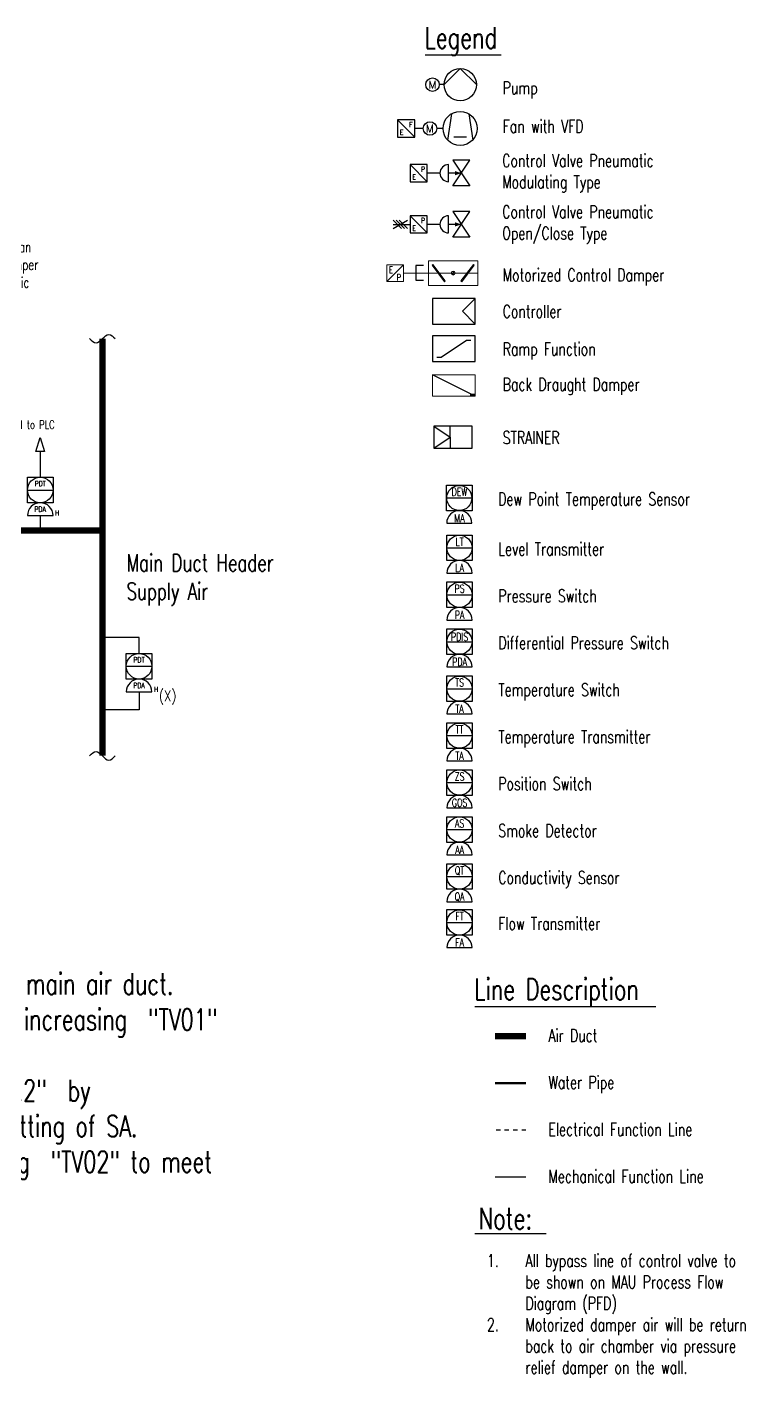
# Model space of a CAD drawing. Extents: x 9 to 505, y -3 to 321.
# Drawn here: x 337.1 to 505.4, y -3.2 to 313.3 of the extents above; entities that cross this region are included whole.
import ezdxf
from ezdxf.enums import TextEntityAlignment as Align

# ---------------------------------------------------------------- set-up
doc = ezdxf.new("R2010")
doc.units = 0
doc.linetypes.add('DPKTLINIE', pattern=[2, 1, -1])
for name, color, linetype in [('Air Duct', 160, 'Continuous'), ('FITTING', 2, 'Continuous'), ('Function Line', 15, 'Continuous'), ('I-INST-TAG', 2, 'Continuous'), ('SYMBOLE', 2, 'Continuous'), ('TEXT', 4, 'Continuous'), ('Water Pipe', 112, 'Continuous')]:
    doc.layers.add(name, color=color, linetype=linetype)
doc.styles.get("Standard").update_dxf_attribs({"font": 'simplex.shx', "width": 0.715})
doc.styles.add('STDTEXT', font='romans.shx')
doc.styles.add('TKT_SIMP_07', font='simplex.shx', dxfattribs={"width": 0.715})

msp = doc.modelspace()

# ---------------------------------------------------------------- hatches: boundary and pattern name
at = {"layer": 'SYMBOLE'}
h = msp.add_hatch(color=256, dxfattribs=at)
h.paths.add_polyline_path([(440.89, 226.82), (440.89, 227.43), (442.11, 226.82)])
h.paths.add_polyline_path([(440.89, 227.43), (442.11, 227.43), (442.11, 226.82)], flags=17)

# ---------------------------------------------------------------- linework, layer by layer
at = {"layer": 'Air Duct'}
msp.add_line((454.02, 43.9), (446.76, 43.9), dxfattribs=at)
at = {"layer": 'Air Duct', "const_width": 1.5}
for points in [[(354.73, 142.58), (354.73, 240.32)], [(313.56, 195.39), (354.73, 195.39)], [(454.02, 76.9), (446.76, 76.9)]]:
    msp.add_lwpolyline(points, dxfattribs=at)
at = {"layer": 'Air Duct'}
for points in [[(340.15, 198.86), (340.15, 195.39)], [(363.32, 166.57), (363.32, 170.3), (354.61, 170.3)], [(363.32, 157.57), (363.32, 153.39), (354.73, 153.39)]]:
    msp.add_lwpolyline(points, dxfattribs=at)
for points in [[(351.73, 240.32), (353.23, 239.32), (356.23, 241.32), (357.73, 240.32)], [(351.73, 142.58), (353.23, 143.58), (356.23, 141.58), (357.73, 142.58)]]:
    msp.add_spline(points, degree=3, dxfattribs=at)
at = {"layer": 'FITTING'}
for p, q in [((432.43, 219.82), (436.24, 217.23)), ((436.24, 217.23), (436.24, 219.82)), ((432.43, 214.64), (436.24, 217.23)), ((436.24, 217.23), (436.24, 214.64))]:
    msp.add_line(p, q, dxfattribs=at)
msp.add_lwpolyline([(432.43, 214.64), (441.39, 214.64), (441.39, 219.82), (432.43, 219.82)], close=True, dxfattribs=at)
at = {"layer": 'Function Line', "ltscale": 0.8}
msp.add_line((340.15, 213.87), (340.15, 207.86), dxfattribs=at)
at = {"layer": 'Function Line', "linetype": 'DPKTLINIE'}
msp.add_line((454.02, 54.9), (446.76, 54.9), dxfattribs=at)
at = {"layer": 'Function Line'}
msp.add_lwpolyline([(340.15, 217.16), (341.14, 213.87), (339.15, 213.87)], close=True, dxfattribs=at)
at = {"layer": 'SYMBOLE'}
for p, q in [((438.61, 303.61), (434.83, 299.83)), ((442.39, 299.83), (438.61, 303.61)), ((434.83, 299.83), (433.68, 299.83)), ((423.93, 291.56), (427.93, 287.56)), ((423.93, 291.56), (423.93, 287.56)), ((427.93, 291.56), (423.93, 291.56)), ((427.93, 287.56), (427.93, 291.56)), ((436.58, 293.02), (435.63, 286.86)), ((440.59, 293.02), (441.53, 286.86)), ((429.93, 289.56), (427.93, 289.56)), ((434.58, 289.56), (433.08, 289.56)), ((423.93, 287.56), (427.93, 287.56)), ((440.08, 287.56), (437.08, 287.56)), ((436.86, 276.1), (440.86, 282.1)), ((436.86, 282.1), (440.86, 276.1)), ((440.86, 282.1), (436.86, 282.1)), ((426.86, 281.1), (430.86, 277.1)), ((426.86, 281.1), (426.86, 277.1)), ((430.86, 281.1), (426.86, 281.1)), ((430.86, 277.1), (430.86, 281.1)), ((433.86, 279.1), (430.86, 279.1)), ((435.86, 277.1), (435.86, 281.1)), ((438.86, 279.1), (435.86, 279.1)), ((426.86, 277.1), (430.86, 277.1)), ((440.86, 276.1), (436.86, 276.1)), ((426.86, 269.1), (430.86, 265.1)), ((426.86, 269.1), (426.86, 265.1)), ((430.86, 269.1), (426.86, 269.1)), ((430.86, 265.1), (430.86, 269.1)), ((435.86, 265.1), (435.86, 269.1)), ((436.86, 264.1), (440.86, 270.1)), ((436.86, 270.1), (440.86, 264.1)), ((440.86, 270.1), (436.86, 270.1)), ((422.86, 266.1), (426.26, 268.1)), ((424.86, 266.1), (422.86, 268.1)), ((422.86, 267.1), (426.86, 267.1)), ((425.56, 266.1), (423.56, 268.1)), ((426.26, 266.1), (424.26, 268.1)), ((433.86, 267.1), (430.86, 267.1)), ((438.86, 267.1), (435.86, 267.1)), ((426.86, 265.1), (430.86, 265.1)), ((440.86, 264.1), (436.86, 264.1)), ((425.29, 257.61), (421.42, 253.73)), ((442.11, 249.75), (432.11, 249.75)), ((432.11, 249.75), (432.11, 243.75)), ((442.11, 249.75), (439.11, 246.75)), ((442.11, 243.75), (442.11, 249.75)), ((432.11, 243.75), (442.11, 243.75)), ((439.11, 246.75), (442.11, 243.75)), ((442.11, 240.96), (432.11, 240.96)), ((432.11, 240.96), (432.11, 234.96)), ((442.11, 234.96), (442.11, 240.96)), ((434.11, 235.96), (440.11, 239.96)), ((440.11, 239.96), (441.11, 239.96)), ((432.11, 234.96), (442.11, 234.96)), ((433.11, 235.96), (434.11, 235.96)), ((442.11, 226.82), (432.11, 231.82)), ((337.15, 204.86), (343.15, 204.86)), ((435.44, 203), (441.34, 203)), ((337.15, 198.86), (343.15, 198.86)), ((435.44, 197.1), (441.34, 197.1)), ((435.47, 191.31), (441.38, 191.31)), ((435.47, 185.4), (441.38, 185.4)), ((435.47, 180.31), (441.38, 180.31)), ((435.47, 174.4), (441.38, 174.4)), ((435.47, 169.31), (441.38, 169.31)), ((360.32, 163.57), (366.32, 163.57)), ((435.47, 163.4), (441.38, 163.4)), ((435.47, 158.31), (441.38, 158.31)), ((360.32, 157.57), (366.32, 157.57)), ((435.47, 152.4), (441.38, 152.4)), ((435.47, 147.31), (441.38, 147.31)), ((435.47, 141.4), (441.38, 141.4)), ((435.47, 136.31), (441.38, 136.31)), ((435.47, 130.4), (441.38, 130.4)), ((435.47, 125.31), (441.38, 125.31)), ((435.47, 119.4), (441.38, 119.4)), ((435.47, 114.31), (441.38, 114.31)), ((435.47, 108.4), (441.38, 108.4)), ((435.47, 103.54), (441.38, 103.54)), ((435.47, 97.64), (441.38, 97.64))]:
    msp.add_line(p, q, dxfattribs=at)
for points in [[(437.36, 279.1, 1, 0, 0), (438.86, 279.1, 0, 0, 0)], [(437.36, 267.1, 1, 0, 0), (438.86, 267.1, 0, 0, 0)]]:
    msp.add_lwpolyline(points, format="xyseb", dxfattribs=at)
at = {"layer": 'SYMBOLE', "lineweight": 0}
for points in [[(421.42, 257.61), (425.29, 257.61)], [(421.42, 253.73), (421.42, 257.61)], [(425.29, 257.61), (425.29, 253.73)], [(431.13, 258.58), (442.76, 258.58)], [(431.13, 252.77), (431.13, 258.58)], [(434.91, 253.66), (432.21, 257.71), (432, 257.54), (434.91, 253.66)], [(435.11, 253.84), (434.91, 253.66), (432, 257.54), (432.21, 257.71), (435.11, 253.84)], [(435.11, 253.84), (434.91, 253.66), (432.21, 257.71), (435.11, 253.84)], [(438.78, 253.84), (441.9, 257.54), (441.69, 257.71), (438.78, 253.84)], [(438.99, 253.66), (438.78, 253.84), (441.69, 257.71), (441.9, 257.54), (438.99, 253.66)], [(438.99, 253.66), (438.78, 253.84), (441.9, 257.54), (438.99, 253.66)], [(442.76, 258.58), (442.76, 252.77)], [(425.29, 253.73), (421.42, 253.73)], [(427.26, 255.67), (425.29, 255.67)], [(442.76, 255.67), (427.26, 255.67)], [(436.95, 256.16), (437.29, 256.02), (437.43, 255.67), (437.29, 255.33), (436.95, 255.19), (436.6, 255.33), (436.46, 255.67), (436.6, 256.02), (436.95, 256.16)], [(436.6, 256.02), (437.43, 255.67), (436.46, 255.67), (436.6, 256.02)], [(436.6, 256.02), (437.43, 255.67), (436.46, 255.67), (436.6, 256.02)], [(437.29, 255.33), (436.46, 255.67), (437.43, 255.67), (437.29, 255.33)], [(437.29, 255.33), (436.46, 255.67), (437.43, 255.67), (437.29, 255.33)], [(436.46, 255.67), (437.29, 255.33), (436.6, 255.33), (436.46, 255.67)], [(436.46, 255.67), (437.29, 255.33), (436.6, 255.33), (436.46, 255.67)], [(436.95, 256.16), (437.29, 256.02), (436.6, 256.02), (436.95, 256.16)], [(436.95, 256.16), (437.29, 256.02), (436.6, 256.02), (436.95, 256.16)], [(437.43, 255.67), (436.6, 256.02), (437.29, 256.02), (437.43, 255.67)], [(437.43, 255.67), (436.6, 256.02), (437.29, 256.02), (437.43, 255.67)], [(436.95, 255.19), (436.6, 255.33), (437.29, 255.33), (436.95, 255.19)], [(436.95, 255.19), (436.6, 255.33), (437.29, 255.33), (436.95, 255.19)], [(442.76, 252.77), (431.13, 252.77)], [(432.11, 231.82), (432.11, 226.82)], [(442.11, 231.82), (432.11, 231.82)], [(442.11, 226.82), (442.11, 231.82)], [(432.11, 226.82), (442.11, 226.82)]]:
    msp.add_lwpolyline(points, dxfattribs=at)
at = {"layer": 'SYMBOLE'}
msp.add_lwpolyline([(429.98, 257.45), (428.19, 257.45), (428.19, 254.06), (429.98, 254.06)], dxfattribs=at)
for points in [[(337.15, 207.86), (343.15, 207.86), (343.15, 201.86), (337.15, 201.86)], [(435.39, 206), (441.39, 206), (441.39, 200), (435.39, 200)], [(435.43, 194.31), (441.43, 194.31), (441.43, 188.31), (435.43, 188.31)], [(435.43, 183.31), (441.43, 183.31), (441.43, 177.31), (435.43, 177.31)], [(435.43, 172.31), (441.43, 172.31), (441.43, 166.31), (435.43, 166.31)], [(360.32, 166.57), (366.32, 166.57), (366.32, 160.57), (360.32, 160.57)], [(435.43, 161.31), (441.43, 161.31), (441.43, 155.31), (435.43, 155.31)], [(435.43, 150.31), (441.43, 150.31), (441.43, 144.31), (435.43, 144.31)], [(435.43, 139.31), (441.43, 139.31), (441.43, 133.31), (435.43, 133.31)], [(435.43, 128.31), (441.43, 128.31), (441.43, 122.31), (435.43, 122.31)], [(435.43, 117.31), (441.43, 117.31), (441.43, 111.31), (435.43, 111.31)], [(435.43, 106.54), (441.43, 106.54), (441.43, 100.54), (435.43, 100.54)]]:
    msp.add_lwpolyline(points, close=True, dxfattribs=at)
for centre, radius in [((432.11, 299.83), 1.58), ((438.61, 299.83), 3.78), ((438.58, 289.56), 4), ((431.51, 289.56), 1.58), ((340.15, 204.86), 3), ((438.39, 203), 2.95), ((438.43, 191.31), 2.95), ((438.43, 180.31), 2.95), ((438.43, 169.31), 2.95), ((363.32, 163.57), 3), ((438.43, 158.31), 2.95), ((438.43, 147.31), 2.95), ((438.43, 136.31), 2.95), ((438.43, 125.31), 2.95), ((438.43, 114.31), 2.95), ((438.43, 103.54), 2.95)]:
    msp.add_circle(centre, radius, dxfattribs=at)
for centre, radius, start, end in [((435.86, 279.1), 2, 90, 270), ((435.86, 267.1), 2, 90, 270), ((340.15, 198.86), 3, 0, 180), ((438.39, 197.1), 2.95, 0, 180), ((438.43, 185.4), 2.95, 0, 180), ((438.43, 174.4), 2.95, 0, 180), ((438.43, 163.4), 2.95, 0, 180), ((363.32, 157.57), 3, 0, 180), ((438.43, 152.4), 2.95, 0, 180), ((438.43, 141.4), 2.95, 0, 180), ((438.43, 130.4), 2.95, 0, 180), ((438.43, 119.4), 2.95, 0, 180), ((438.43, 108.4), 2.95, 0, 180), ((438.43, 97.64), 2.95, 0, 180)]:
    msp.add_arc(centre, radius, start, end, dxfattribs=at)
at = {"layer": 'TEXT'}
for p, q in [((430.4, 306.79), (448.22, 306.79)), ((442.04, 83.85), (484.48, 83.85)), ((442.04, 30.67), (458.71, 30.67))]:
    msp.add_line(p, q, dxfattribs=at)
at = {"layer": 'Water Pipe', "const_width": 0.5}
msp.add_lwpolyline([(454.02, 65.9), (446.76, 65.9)], dxfattribs=at)

# ---------------------------------------------------------------- texts
at = {"layer": 'I-INST-TAG', "style": 'STDTEXT', "width": 0.8}
msp.add_text('(X)', height=2.5, dxfattribs=at).set_placement((372.09, 157.91), align=Align.TOP_RIGHT)
at = {"layer": 'SYMBOLE'}
for p in [(432.11, 299.83), (431.51, 289.56)]:
    msp.add_text('M', height=1.84, dxfattribs=at).set_placement(p, align=Align.MIDDLE)
at = {"layer": 'SYMBOLE', "width": 0.715}
msp.add_text('E', height=1.5, dxfattribs=at).set_placement((421.92, 255.69))
at = {"layer": 'SYMBOLE', "width": 0.72}
for s, p in [('DEW', (438.43, 203.49)), ('MA', (438.43, 197.34)), ('LT', (438.46, 191.8)), ('LA', (438.46, 185.65)), ('PS', (438.46, 180.8)), ('PA', (438.46, 174.65)), ('PDIS', (438.46, 169.52)), ('PDA', (438.46, 163.65)), ('TS', (438.46, 158.8)), ('TA', (438.46, 152.65)), ('TT', (438.46, 147.8)), ('TA', (438.46, 141.65)), ('ZS', (438.46, 136.8)), ('GOS', (438.46, 130.65)), ('AS', (438.46, 125.8)), ('AA', (438.46, 119.65)), ('QT', (438.46, 114.8)), ('QA', (438.46, 108.65)), ('FT', (438.46, 104.04)), ('FA', (438.46, 97.89))]:
    msp.add_text(s, height=1.875, dxfattribs=at).set_placement(p, align=Align.CENTER)
at = {"layer": 'SYMBOLE'}
for s, insert, char_height, width, attachment_point in [('E', (424.43, 288.06), 1.2, 4, 7), ('F', (427.43, 291.06), 1.2, 4, 3), ('E', (427.36, 277.6), 1.2, 4, 7), ('P', (430.36, 280.6), 1.2, 4, 3), ('E', (427.36, 265.6), 1.2, 4, 7), ('P', (430.36, 268.6), 1.2, 4, 3), ('{\\Ftxt.shx|c0;P}', (423.73, 255.42), 1.5, 1.9374, 1), ('PDT', (340.15, 206.36), 1.2, 6, 5), ('PDA', (340.15, 200.36), 1.2, 6, 5), ('H', (344.15, 198.86), 1.2, 2, 8), ('PDT', (363.32, 165.07), 1.2, 6, 5), ('PDA', (363.32, 159.07), 1.2, 6, 5), ('H', (367.32, 157.57), 1.2, 2, 8)]:
    msp.add_mtext(s, dxfattribs=dict(at, insert=insert, char_height=char_height, width=width, attachment_point=attachment_point))
at = {"layer": 'TEXT', "linetype": 'Continuous', "width": 0.72}
for s, p in [('Legend', (430.25, 308.33)), ('Line Description', (441.9, 85.39)), ('Note:', (442.93, 31.69))]:
    msp.add_text(s, height=5, dxfattribs=at).set_placement(p)
at = {"layer": 'TEXT', "linetype": 'Continuous', "style": 'TKT_SIMP_07', "width": 0.715}
for s, p in [('Pump', (448.56, 297.58)), ('Fan with VFD', (448.56, 288.58)), ('Motorized Control Damper ', (448.56, 253.76)), ('Controller ', (448.56, 245.2)), ('Ramp Function ', (448.56, 236.41)), ('Back Draught Damper ', (448.56, 228.12)), ('STRAINER', (448.56, 215.64)), ('Dew Point Temperature Sensor', (447.5, 201.24)), ('Level Transmitter', (447.53, 189.55)), ('Pressure Switch', (447.53, 178.55)), ('Differential Pressure Switch', (447.53, 167.55)), ('Temperature Switch', (447.53, 156.55)), ('Temperature Transmitter', (447.53, 145.55)), ('Position Switch', (447.53, 134.55)), ('Smoke Detector', (447.53, 123.55)), ('Conductivity Sensor', (447.53, 112.55)), ('Flow Transmitter', (447.53, 101.79)), ('Air Duct', (459.27, 75.56)), ('Water Pipe', (459.27, 64.56)), ('Electrical Function Line', (459.27, 53.56)), ('Mechanical Function Line', (459.27, 42.56))]:
    msp.add_text(s, height=3, dxfattribs=at).set_placement(p)
at = {"layer": 'TEXT', "linetype": 'Continuous', "char_height": 3, "attachment_point": 1, "style": 'TKT_SIMP_07'}
for s, insert in [('Control Valve Pneumatic \\PModulating Type', (448.45, 283.54)), ('Control Valve Pneumatic \\POpen/Close Type', (448.45, 271.54))]:
    msp.add_mtext(s, dxfattribs=dict(at, insert=insert))
at = {"layer": 'TEXT'}
for s, insert, char_height, width, attachment_point in [('Motorized damper will auto -matic open when MAU fan runing till SA damper open will automatic close Motorized  damper.  ', (313.92, 271.41), 2.5, 28.5527, 1), ('Signal {\\W0.72;to }PLC', (336.93, 218.51), 2, 52.1396, 8), ('\\pxt3;Main Duct Header Supply Air', (360.4, 177.8), 4, 46.2482, 7), ('\\pxi-3,l4,t4;1.^IAll bypass line of control valve to be shown on MAU Process Flow Diagram (PFD)  \\P2.^IMotorized damper air will be return back to air chamber via pressure relief damper on the wall.', (441.88, -3.19), 3, 71.5531, 7)]:
    msp.add_mtext(s, dxfattribs=dict(at, insert=insert, char_height=char_height, width=width, attachment_point=attachment_point))
at = {"layer": 'TEXT', "linetype": 'Continuous', "insert": (11.8, 91.66), "char_height": 5, "attachment_point": 1}
msp.add_mtext_dynamic_manual_height_columns('1. MAU can be started by MAU local control panel or remote started by PLC, MAU fan will start running to the set pressure of the main air duct.\\P2. MAU pre-cooler will be control by "TC01"  controller. When  Supply air temperature higher then  SP  setting of "TC01" will  be increasing  "TV01" to meet request of "TC01" setting\\P3. MAU  re-cooler will be control by "MC01"  controller. When  SA  dew-point lower then  SP  setting will  be increasing   "MV01.2"  by sequentially to meet request of SA setting.  When  SA  dew-point higher then  SP  setting will  be increasing  "MV02" to meet setting of SA.\\P4. MAU re-heater will be control by "TC02"  controller. When  SA temperature lower than  SP  setting of "TC02" will  be increasing  "TV02" to meet Setting request of "TC02" .\\P5. All the controller must consider dual-control function and auto-back up when PLC malfunction.\\P7. The flow rate of MAU to be monitoring on PLC according to LEED requirement. \\P9. All MAU PLC control logicals shall be the same as Micron existing plant.', width=401.129, gutter_width=17.5, heights=[0], dxfattribs=at)

doc.saveas('drawing.dxf')
